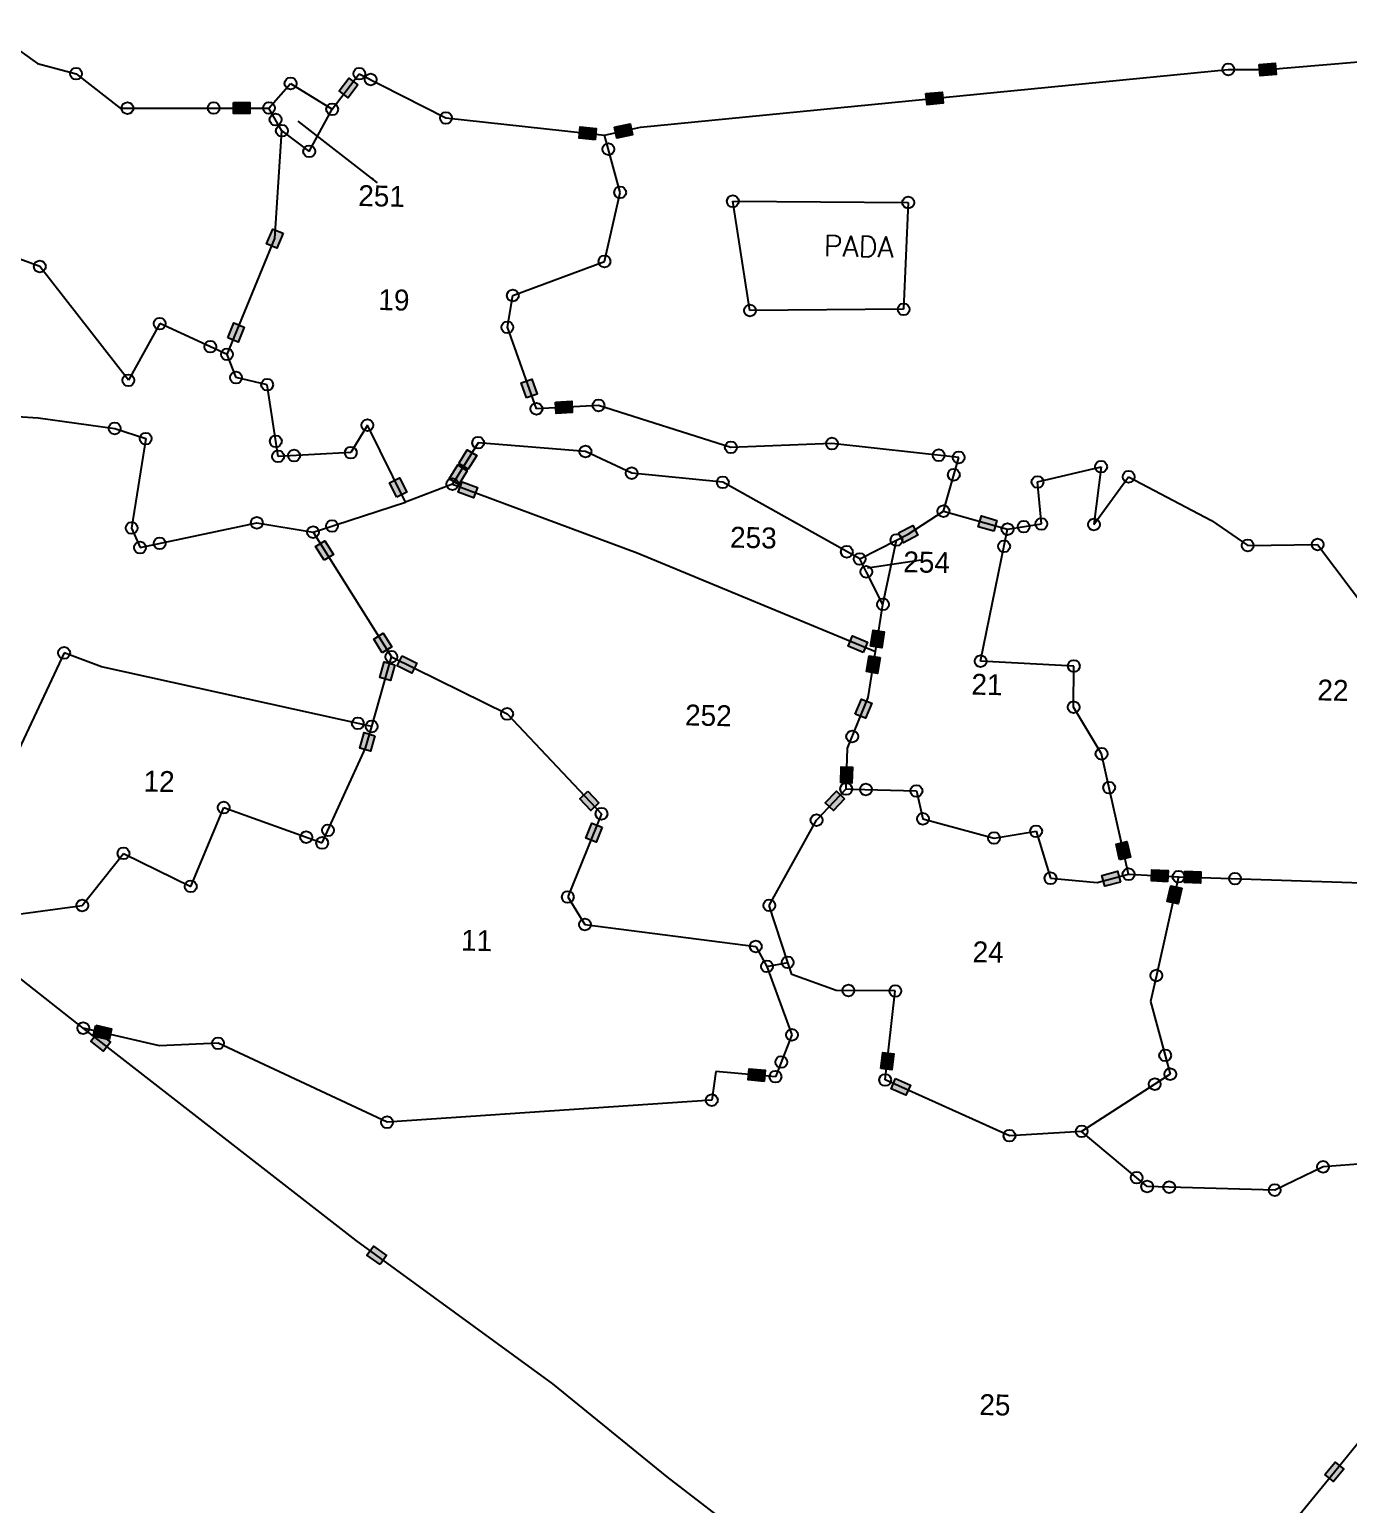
# Model space of a CAD drawing. Header units: metres. Extents: x 263404 to 269468, y 2224335 to 2228035.
# Drawn here: x 265225 to 265675, y 2227130 to 2227633 of the extents above; entities that cross this region are included whole.
import ezdxf

# ---------------------------------------------------------------- set-up
doc = ezdxf.new("R2010")
doc.units = ezdxf.units.M
doc.header["$LTSCALE"] = 0.3
for name, color, linetype in [('POLY_PARCEL', 6, 'Continuous'), ('SYM_STONE', 1, 'Continuous'), ('TEXT_MAPIN', 7, 'Continuous'), ('TEXT_PARCEL', 7, 'Continuous'), ('V_BOUND_LINE', 7, 'Continuous')]:
    doc.layers.add(name, color=color, linetype=linetype)
doc.styles.get("Standard").update_dxf_attribs({"font": 'simplex.shx'})
doc.styles.add('TEXT_MAP', font='', dxfattribs={"height": 2.5})
doc.styles.get('TEXT_MAP').set_extended_font_data('Kruti Dev 050')
doc.dimstyles.get("Standard").update_dxf_attribs({"dimtxt": 0.18, "dimasz": 0.18, "dimexe": 0.18, "dimexo": 0.0625, "dimgap": 0.09, "dimtad": 0, "dimtih": 1, "dimtoh": 1, "dimdec": 4, "dimzin": 0, "dimdsep": 46, "dimtxsty": 'Standard', "dimcen": 0.09, "dimadec": 0, "dimazin": 0, "dimtfac": 1, "dimtdec": 4, "dimtofl": 0, "dimtmove": 0, "dimatfit": 3, "dimfxl": 1, "dimtolj": 1, "dimtzin": 0, "dimarcsym": 0})

msp = doc.modelspace()

# ---------------------------------------------------------------- hatches: boundary and pattern name
at = {"layer": 'SYM_STONE'}
for points in [[(265649.89, 2227617.38), (265649.57, 2227621.18), (265644.08, 2227620.72), (265644.4, 2227616.92)], [(265330.19, 2227611.73), (265333.22, 2227609.42), (265336.56, 2227613.81), (265333.52, 2227616.12)], [(265536.27, 2227607.57), (265535.89, 2227611.36), (265530.41, 2227610.82), (265530.78, 2227607.03)], [(265299.7, 2227604), (265299.69, 2227607.81), (265294.18, 2227607.8), (265294.19, 2227603.99)], [(265430.28, 2227596.77), (265429.47, 2227600.49), (265424.09, 2227599.32), (265424.9, 2227595.59)], [(265412.44, 2227599.46), (265412.03, 2227595.67), (265417.5, 2227595.08), (265417.92, 2227598.87)], [(265305.46, 2227559.52), (265308.98, 2227558.06), (265311.09, 2227563.16), (265307.57, 2227564.61)], [(265297.84, 2227531.12), (265294.31, 2227532.58), (265292.21, 2227527.49), (265295.73, 2227526.03)], [(265395.9, 2227513.46), (265392.31, 2227512.18), (265394.16, 2227506.99), (265397.75, 2227508.27)], [(265409.75, 2227502.05), (265409.54, 2227505.86), (265404.04, 2227505.56), (265404.25, 2227501.75)], [(265377.13, 2227487.34), (265373.9, 2227489.35), (265370.99, 2227484.67), (265374.23, 2227482.66)], [(265350.8, 2227479.76), (265347.38, 2227478.07), (265349.82, 2227473.13), (265353.24, 2227474.82)], [(265373.9, 2227482.13), (265370.66, 2227484.14), (265367.76, 2227479.46), (265371, 2227477.45)], [(265376.01, 2227472.89), (265377.34, 2227476.46), (265372.17, 2227478.39), (265370.84, 2227474.82)], [(265549.33, 2227466.74), (265548.27, 2227463.08), (265553.57, 2227461.55), (265554.63, 2227465.21)], [(265527.64, 2227460.15), (265525.89, 2227463.53), (265520.99, 2227461.01), (265522.74, 2227457.62)], [(265325.36, 2227458.31), (265322.14, 2227456.28), (265325.07, 2227451.61), (265328.3, 2227453.64)], [(265345.21, 2227426.72), (265341.98, 2227424.69), (265344.91, 2227420.03), (265348.14, 2227422.06)], [(265505.35, 2227425.82), (265503.9, 2227422.29), (265508.99, 2227420.19), (265510.44, 2227423.71)], [(265516.17, 2227427.2), (265512.41, 2227427.81), (265511.53, 2227422.37), (265515.3, 2227421.76)], [(265344.04, 2227411.66), (265347.7, 2227410.63), (265349.2, 2227415.93), (265345.53, 2227416.97)], [(265354.96, 2227413.13), (265356.65, 2227416.55), (265351.71, 2227418.99), (265350.02, 2227415.57)], [(265510.13, 2227413.63), (265513.89, 2227413.02), (265514.77, 2227418.46), (265511, 2227419.07)], [(265511.89, 2227402.84), (265508.36, 2227404.27), (265506.29, 2227399.16), (265509.83, 2227397.73)], [(265337.23, 2227387.51), (265340.9, 2227386.48), (265342.39, 2227391.78), (265338.72, 2227392.82)], [(265505.33, 2227381.05), (265501.52, 2227381.17), (265501.35, 2227375.66), (265505.16, 2227375.54)], [(265416.04, 2227366.25), (265418.81, 2227368.87), (265415.03, 2227372.88), (265412.26, 2227370.26)], [(265496.06, 2227368.87), (265498.83, 2227366.25), (265502.62, 2227370.25), (265499.85, 2227372.87)], [(265414.31, 2227356.88), (265417.84, 2227355.45), (265419.91, 2227360.56), (265416.38, 2227361.99)], [(265598.99, 2227355.66), (265595.27, 2227354.83), (265596.48, 2227349.45), (265600.2, 2227350.29)], [(265590.45, 2227344.12), (265591.41, 2227340.43), (265596.74, 2227341.82), (265595.78, 2227345.51)], [(265607.52, 2227346.03), (265607.34, 2227342.22), (265612.84, 2227341.95), (265613.03, 2227345.76)], [(265624.07, 2227341.52), (265624.2, 2227345.33), (265618.69, 2227345.51), (265618.57, 2227341.7)], [(265612.74, 2227335.25), (265616.46, 2227334.41), (265617.67, 2227339.79), (265613.95, 2227340.62)], [(265249.82, 2227284.21), (265252.16, 2227287.22), (265247.8, 2227290.6), (265245.47, 2227287.59)], [(265251.68, 2227288.02), (265252.53, 2227291.74), (265247.16, 2227292.98), (265246.31, 2227289.26)], [(265519.42, 2227283.25), (265515.64, 2227283.69), (265515.01, 2227278.21), (265518.8, 2227277.78)], [(265470.04, 2227278.13), (265469.73, 2227274.33), (265475.22, 2227273.87), (265475.53, 2227277.67)], [(265523.52, 2227269.1), (265525.08, 2227272.58), (265520.06, 2227274.83), (265518.5, 2227271.35)], [(265341.93, 2227217.67), (265339.69, 2227214.59), (265344.14, 2227211.34), (265346.38, 2227214.42)], [(265672.96, 2227141.59), (265670, 2227143.99), (265666.53, 2227139.71), (265669.49, 2227137.31)]]:
    msp.add_hatch(color=256, dxfattribs=at).paths.add_polyline_path(points)

# ---------------------------------------------------------------- linework, layer by layer
at = {"layer": 'POLY_PARCEL'}
for p, q in [((265310.66, 2227598.16), (265306.25, 2227605.91)), ((265319.99, 2227591.11), (265327.82, 2227605.46)), ((265308.28, 2227561.34), (265310.66, 2227598.16)), ((265310.66, 2227598.16), (265319.99, 2227591.11)), ((265421.3, 2227594.61), (265420.75, 2227596.64)), ((265426.06, 2227577.13), (265421.3, 2227594.61)), ((265420.73, 2227553.57), (265426.06, 2227577.13)), ((265470.37, 2227536.82), (265464.5, 2227574.11)), ((265464.5, 2227574.11), (265524.36, 2227573.66)), ((265524.36, 2227573.66), (265522.79, 2227537.23)), ((265228.05, 2227551.84), (265185.2, 2227567.63)), ((265291.95, 2227521.87), (265308.28, 2227561.34)), ((265258.28, 2227513.03), (265228.05, 2227551.84)), ((265389.44, 2227541.94), (265420.73, 2227553.57)), ((265387.6, 2227531.09), (265389.44, 2227541.94)), ((265522.79, 2227537.23), (265470.37, 2227536.82)), ((265268.96, 2227532.35), (265258.28, 2227513.03)), ((265291.95, 2227521.87), (265268.96, 2227532.35)), ((265397.5, 2227503.29), (265387.6, 2227531.09)), ((265295.01, 2227513.95), (265291.95, 2227521.87)), ((265305.64, 2227511.51), (265295.01, 2227513.95)), ((265309.36, 2227487.06), (265305.64, 2227511.51)), ((265157.43, 2227504.67), (265227.46, 2227500.16)), ((265227.46, 2227500.16), (265253.6, 2227496.6)), ((265418.69, 2227504.45), (265397.5, 2227503.29)), ((265463.85, 2227490.15), (265418.69, 2227504.45)), ((265253.6, 2227496.6), (265264.2, 2227493.13)), ((265339.82, 2227497.7), (265334.18, 2227488.35)), ((265352.78, 2227471.44), (265339.82, 2227497.7)), ((265264.2, 2227493.13), (265259.38, 2227462.63)), ((265377.61, 2227491.72), (265368.84, 2227477.6)), ((265414.23, 2227488.73), (265377.61, 2227491.72)), ((265498.35, 2227491.44), (265463.85, 2227490.15)), ((265541.59, 2227486.71), (265498.35, 2227491.44)), ((265334.18, 2227488.35), (265309.36, 2227487.06)), ((265430, 2227481.35), (265414.23, 2227488.73)), ((265536.37, 2227468.38), (265541.59, 2227486.71)), ((265461.09, 2227478.22), (265430, 2227481.35)), ((265568.48, 2227478.34), (265590.16, 2227483.53)), ((265590.16, 2227483.53), (265587.73, 2227463.83)), ((265587.73, 2227463.83), (265599.56, 2227480.11)), ((265599.56, 2227480.11), (265627.87, 2227465.21)), ((265368.84, 2227477.6), (265352.78, 2227471.44)), ((265368.84, 2227477.6), (265431.85, 2227454.11)), ((265507.81, 2227452.06), (265461.09, 2227478.22)), ((265569.79, 2227464.01), (265568.48, 2227478.34)), ((265324.12, 2227462.14), (265352.78, 2227471.44)), ((265524.31, 2227460.58), (265536.37, 2227468.38)), ((265536.37, 2227468.38), (265558.26, 2227462.23)), ((265627.87, 2227465.21), (265640.19, 2227456.69)), ((265259.38, 2227462.63), (265262.26, 2227455.96)), ((265262.26, 2227455.96), (265302.1, 2227464.4)), ((265302.1, 2227464.4), (265321.29, 2227461.22)), ((265321.29, 2227461.22), (265324.12, 2227462.14)), ((265321.29, 2227461.22), (265348, 2227418.7)), ((265520.35, 2227458.53), (265524.31, 2227460.58)), ((265549.06, 2227417.2), (265558.26, 2227462.23)), ((265558.26, 2227462.23), (265569.79, 2227464.01)), ((265507.81, 2227452.06), (265520.35, 2227458.53)), ((265515.75, 2227436.58), (265520.35, 2227458.53)), ((265640.19, 2227456.69), (265664.05, 2227457.01)), ((265664.05, 2227457.01), (265681.7, 2227433.47)), ((265431.85, 2227454.11), (265513.17, 2227420.53)), ((265510.12, 2227447.55), (265507.81, 2227452.06)), ((265515.75, 2227436.58), (265510.12, 2227447.55)), ((265513.17, 2227420.53), (265515.75, 2227436.58)), ((265236.35, 2227420.02), (265215.71, 2227375.94)), ((265249.11, 2227415.32), (265236.35, 2227420.02)), ((265510.65, 2227404.85), (265513.17, 2227420.53)), ((265339.29, 2227395.38), (265249.11, 2227415.32)), ((265341.3, 2227394.94), (265348, 2227418.7)), ((265348, 2227418.7), (265387.49, 2227399.21)), ((265580.87, 2227415.52), (265549.06, 2227417.2)), ((265580.78, 2227401.52), (265580.87, 2227415.52)), ((265503.63, 2227387.47), (265510.65, 2227404.85)), ((265387.49, 2227399.21), (265419.71, 2227365.15)), ((265590.32, 2227385.61), (265580.78, 2227401.52)), ((265339.23, 2227387.58), (265341.3, 2227394.94)), ((265341.3, 2227394.94), (265339.29, 2227395.38)), ((265324.4, 2227355.21), (265339.23, 2227387.58)), ((265503.19, 2227373.63), (265503.63, 2227387.47)), ((265599.54, 2227344.52), (265590.32, 2227385.61)), ((265493.09, 2227362.96), (265503.19, 2227373.63)), ((265503.19, 2227373.63), (265505.1, 2227373.58)), ((265505.1, 2227373.58), (265527.16, 2227372.93)), ((265527.16, 2227372.93), (265529.38, 2227363.41)), ((265279.56, 2227340.38), (265290.79, 2227367.27)), ((265290.79, 2227367.27), (265324.4, 2227355.21)), ((265419.71, 2227365.15), (265408.22, 2227336.76)), ((265476.96, 2227333.89), (265493.09, 2227362.96)), ((265529.38, 2227363.41), (265553.64, 2227356.86)), ((265553.64, 2227356.86), (265568, 2227359.18)), ((265568, 2227359.18), (265572.9, 2227343.16)), ((265242.54, 2227333.85), (265256.6, 2227351.64)), ((265256.6, 2227351.64), (265279.56, 2227340.38)), ((265588.8, 2227341.72), (265599.54, 2227344.52)), ((265599.54, 2227344.52), (265616.59, 2227343.67)), ((265616.59, 2227343.67), (265609.02, 2227309.98)), ((265616.59, 2227343.67), (265624.14, 2227343.42)), ((265572.9, 2227343.16), (265588.8, 2227341.72)), ((265624.14, 2227343.42), (265711.25, 2227340.54)), ((265208.95, 2227329.27), (265242.54, 2227333.85)), ((265408.22, 2227336.76), (265414.05, 2227327.36)), ((265483.24, 2227314.45), (265476.96, 2227333.89)), ((265414.05, 2227327.36), (265472.35, 2227319.88)), ((265472.35, 2227319.88), (265476.15, 2227313.08)), ((265242.89, 2227292.01), (265210.66, 2227317.36)), ((265476.15, 2227313.08), (265483.24, 2227314.45)), ((265484.59, 2227310.27), (265483.24, 2227314.45)), ((265476.15, 2227313.08), (265484.7, 2227289.72)), ((265499.79, 2227304.91), (265484.59, 2227310.27)), ((265609.02, 2227309.98), (265607.03, 2227301.16)), ((265519.95, 2227304.69), (265499.79, 2227304.91)), ((265516.49, 2227274.34), (265519.95, 2227304.69)), ((265607.03, 2227301.16), (265612.04, 2227282.72)), ((265268.91, 2227286.01), (265242.89, 2227292.01)), ((265336.01, 2227219.63), (265242.89, 2227292.01)), ((265484.7, 2227289.72), (265479.07, 2227275.46)), ((265288.87, 2227286.86), (265268.91, 2227286.01)), ((265346.53, 2227259.92), (265288.87, 2227286.86)), ((265612.04, 2227282.72), (265613.77, 2227276.32)), ((265458.69, 2227277.17), (265457.33, 2227267.46)), ((265479.07, 2227275.46), (265458.69, 2227277.17)), ((265558.9, 2227255.31), (265516.49, 2227274.34)), ((265613.77, 2227276.32), (265608.47, 2227272.9)), ((265608.47, 2227272.9), (265583.53, 2227256.81)), ((265457.33, 2227267.46), (265346.53, 2227259.92)), ((265583.53, 2227256.81), (265558.9, 2227255.31)), ((265602.31, 2227241), (265583.53, 2227256.81)), ((265669.75, 2227140.65), (265759.61, 2227251.55)), ((265665.9, 2227244.69), (265649.41, 2227236.77)), ((265680.84, 2227245.79), (265665.9, 2227244.69)), ((265605.89, 2227237.99), (265602.31, 2227241)), ((265613.41, 2227237.78), (265605.89, 2227237.99)), ((265649.41, 2227236.77), (265613.41, 2227237.78)), ((265403.12, 2227170.68), (265336.01, 2227219.63)), ((265442.06, 2227138.93), (265403.12, 2227170.68)), ((265536.98, 2227066.13), (265442.06, 2227138.93)), ((265586.12, 2227038.72), (265669.75, 2227140.65))]:
    msp.add_line(p, q, dxfattribs=at)
at = {"layer": 'SYM_STONE'}
for points in [[(265644.08, 2227620.72), (265649.57, 2227621.18), (265649.89, 2227617.38), (265644.4, 2227616.92)], [(265336.56, 2227613.81), (265333.22, 2227609.42), (265330.19, 2227611.73), (265333.52, 2227616.12)], [(265530.41, 2227610.82), (265535.89, 2227611.36), (265536.27, 2227607.57), (265530.78, 2227607.03)], [(265294.18, 2227607.8), (265299.69, 2227607.81), (265299.7, 2227604), (265294.19, 2227603.99)], [(265424.09, 2227599.32), (265429.47, 2227600.49), (265430.28, 2227596.77), (265424.9, 2227595.59)], [(265417.5, 2227595.08), (265412.03, 2227595.67), (265412.44, 2227599.46), (265417.92, 2227598.87)], [(265311.09, 2227563.16), (265308.98, 2227558.06), (265305.46, 2227559.52), (265307.57, 2227564.61)], [(265292.21, 2227527.49), (265294.31, 2227532.58), (265297.84, 2227531.12), (265295.73, 2227526.03)], [(265394.16, 2227506.99), (265392.31, 2227512.18), (265395.9, 2227513.46), (265397.75, 2227508.27)], [(265404.04, 2227505.56), (265409.54, 2227505.86), (265409.75, 2227502.05), (265404.25, 2227501.75)], [(265370.99, 2227484.67), (265373.9, 2227489.35), (265377.13, 2227487.34), (265374.23, 2227482.66)], [(265349.82, 2227473.13), (265347.38, 2227478.07), (265350.8, 2227479.76), (265353.24, 2227474.82)], [(265367.76, 2227479.46), (265370.66, 2227484.14), (265373.9, 2227482.13), (265371, 2227477.45)], [(265372.17, 2227478.39), (265377.34, 2227476.46), (265376.01, 2227472.89), (265370.84, 2227474.82)], [(265553.57, 2227461.55), (265548.27, 2227463.08), (265549.33, 2227466.74), (265554.63, 2227465.21)], [(265520.99, 2227461.01), (265525.89, 2227463.53), (265527.64, 2227460.15), (265522.74, 2227457.62)], [(265325.07, 2227451.61), (265322.14, 2227456.28), (265325.36, 2227458.31), (265328.3, 2227453.64)], [(265344.91, 2227420.03), (265341.98, 2227424.69), (265345.21, 2227426.72), (265348.14, 2227422.06)], [(265508.99, 2227420.19), (265503.9, 2227422.29), (265505.35, 2227425.82), (265510.44, 2227423.71)], [(265511.53, 2227422.37), (265512.41, 2227427.81), (265516.17, 2227427.2), (265515.3, 2227421.76)], [(265349.2, 2227415.93), (265347.7, 2227410.63), (265344.04, 2227411.66), (265345.53, 2227416.97)], [(265351.71, 2227418.99), (265356.65, 2227416.55), (265354.96, 2227413.13), (265350.02, 2227415.57)], [(265514.77, 2227418.46), (265513.89, 2227413.02), (265510.13, 2227413.63), (265511, 2227419.07)], [(265506.29, 2227399.16), (265508.36, 2227404.27), (265511.89, 2227402.84), (265509.83, 2227397.73)], [(265342.39, 2227391.78), (265340.9, 2227386.48), (265337.23, 2227387.51), (265338.72, 2227392.82)], [(265501.35, 2227375.66), (265501.52, 2227381.17), (265505.33, 2227381.05), (265505.16, 2227375.54)], [(265415.03, 2227372.88), (265418.81, 2227368.87), (265416.04, 2227366.25), (265412.26, 2227370.26)], [(265502.62, 2227370.25), (265498.83, 2227366.25), (265496.06, 2227368.87), (265499.85, 2227372.87)], [(265419.91, 2227360.56), (265417.84, 2227355.45), (265414.31, 2227356.88), (265416.38, 2227361.99)], [(265596.48, 2227349.45), (265595.27, 2227354.83), (265598.99, 2227355.66), (265600.2, 2227350.29)], [(265596.74, 2227341.82), (265591.41, 2227340.43), (265590.45, 2227344.12), (265595.78, 2227345.51)], [(265612.84, 2227341.95), (265607.34, 2227342.22), (265607.52, 2227346.03), (265613.03, 2227345.76)], [(265618.69, 2227345.51), (265624.2, 2227345.33), (265624.07, 2227341.52), (265618.57, 2227341.7)], [(265617.67, 2227339.79), (265616.46, 2227334.41), (265612.74, 2227335.25), (265613.95, 2227340.62)], [(265247.8, 2227290.6), (265252.16, 2227287.22), (265249.82, 2227284.21), (265245.47, 2227287.59)], [(265247.16, 2227292.98), (265252.53, 2227291.74), (265251.68, 2227288.02), (265246.31, 2227289.26)], [(265515.01, 2227278.21), (265515.64, 2227283.69), (265519.42, 2227283.25), (265518.8, 2227277.78)], [(265475.22, 2227273.87), (265469.73, 2227274.33), (265470.04, 2227278.13), (265475.53, 2227277.67)], [(265520.06, 2227274.83), (265525.08, 2227272.58), (265523.52, 2227269.1), (265518.5, 2227271.35)], [(265344.14, 2227211.34), (265339.69, 2227214.59), (265341.93, 2227217.67), (265346.38, 2227214.42)], [(265666.53, 2227139.71), (265670, 2227143.99), (265672.96, 2227141.59), (265669.49, 2227137.31)]]:
    msp.add_lwpolyline(points, close=True, dxfattribs=at)
for centre in [(265633.57, 2227619.07), (265240.43, 2227617.62), (265313.62, 2227614.29), (265337.06, 2227617.62), (265340.95, 2227615.63), (265257.97, 2227605.85), (265287.37, 2227605.89), (265306.25, 2227605.91), (265327.82, 2227605.46), (265308.49, 2227601.97), (265366.63, 2227602.51), (265310.66, 2227598.16), (265319.99, 2227591.11), (265422.05, 2227591.86), (265426.06, 2227577.13), (265464.5, 2227574.11), (265524.36, 2227573.66), (265420.73, 2227553.57), (265228.05, 2227551.84), (265389.44, 2227541.94), (265470.37, 2227536.82), (265522.79, 2227537.23), (265268.96, 2227532.35), (265387.6, 2227531.09), (265286.24, 2227524.47), (265291.95, 2227521.87), (265258.28, 2227513.03), (265295.01, 2227513.95), (265305.64, 2227511.51), (265397.5, 2227503.29), (265418.69, 2227504.45), (265339.82, 2227497.7), (265253.6, 2227496.6), (265264.2, 2227493.13), (265308.58, 2227492.22), (265334.18, 2227488.35), (265377.61, 2227491.72), (265414.23, 2227488.73), (265463.85, 2227490.15), (265498.35, 2227491.44), (265309.36, 2227487.06), (265314.82, 2227487.34), (265534.76, 2227487.46), (265541.59, 2227486.71), (265590.16, 2227483.53), (265368.84, 2227477.6), (265430, 2227481.35), (265461.09, 2227478.22), (265539.91, 2227480.79), (265568.48, 2227478.34), (265599.56, 2227480.11), (265536.37, 2227468.38), (265259.38, 2227462.63), (265302.1, 2227464.4), (265327.77, 2227463.32), (265563.76, 2227463.08), (265569.79, 2227464.01), (265587.73, 2227463.83), (265268.96, 2227457.38), (265321.29, 2227461.22), (265520.35, 2227458.53), (265558.26, 2227462.23), (265262.26, 2227455.96), (265503.4, 2227454.52), (265557.07, 2227456.38), (265640.19, 2227456.69), (265664.05, 2227457.01), (265507.81, 2227452.06), (265510.05, 2227447.69), (265515.75, 2227436.58), (265236.35, 2227420.02), (265348, 2227418.7), (265549.06, 2227417.2), (265580.87, 2227415.52), (265387.49, 2227399.21), (265580.78, 2227401.52), (265336.58, 2227395.98), (265341.3, 2227394.94), (265505.26, 2227391.5), (265590.32, 2227385.61), (265503.19, 2227373.63), (265509.93, 2227373.43), (265527.16, 2227372.93), (265592.91, 2227374.07), (265290.79, 2227367.27), (265419.71, 2227365.15), (265493.09, 2227362.96), (265529.38, 2227363.41), (265318.96, 2227357.16), (265326.38, 2227359.52), (265553.64, 2227356.86), (265568, 2227359.18), (265324.4, 2227355.21), (265256.6, 2227351.64), (265572.9, 2227343.16), (265599.54, 2227344.52), (265616.59, 2227343.67), (265635.85, 2227343.03), (265279.56, 2227340.38), (265408.22, 2227336.76), (265242.54, 2227333.85), (265476.96, 2227333.89), (265414.05, 2227327.36), (265472.35, 2227319.88), (265476.15, 2227313.08), (265483.24, 2227314.45), (265609.02, 2227309.98), (265503.95, 2227304.87), (265519.95, 2227304.69), (265242.89, 2227292.01), (265288.87, 2227286.86), (265484.7, 2227289.72), (265612.04, 2227282.72), (265481.04, 2227280.44), (265613.77, 2227276.32), (265479.07, 2227275.46), (265516.49, 2227274.34), (265608.47, 2227272.9), (265457.33, 2227267.46), (265346.53, 2227259.92), (265583.53, 2227256.81), (265558.9, 2227255.31), (265602.31, 2227241), (265665.9, 2227244.69), (265605.89, 2227237.99), (265613.41, 2227237.78), (265649.41, 2227236.77)]:
    msp.add_circle(centre, 2.02, dxfattribs=at)
at = {"layer": 'V_BOUND_LINE'}
for p, q in [((265212.76, 2227631.5), (265227.25, 2227621.04)), ((265646.98, 2227619.05), (265810.51, 2227632.69)), ((265227.25, 2227621.04), (265240.43, 2227617.62)), ((265240.43, 2227617.62), (265255.47, 2227605.85)), ((265327.82, 2227605.46), (265337.06, 2227617.62)), ((265337.06, 2227617.62), (265366.63, 2227602.51)), ((265433.05, 2227599.32), (265633.57, 2227619.07)), ((265633.57, 2227619.07), (265646.98, 2227619.05)), ((265306.25, 2227605.91), (265313.62, 2227614.29)), ((265313.62, 2227614.29), (265327.82, 2227605.46)), ((265255.47, 2227605.85), (265257.97, 2227605.85)), ((265257.97, 2227605.85), (265294.18, 2227605.9)), ((265294.18, 2227605.9), (265306.25, 2227605.91)), ((265366.63, 2227602.51), (265420.75, 2227596.64)), ((265420.75, 2227596.64), (265433.05, 2227599.32))]:
    msp.add_line(p, q, dxfattribs=at)

# ---------------------------------------------------------------- texts
at = {"layer": 'TEXT_MAPIN'}
msp.add_text('PADA', height=7.128, rotation=358.8006, dxfattribs=at).set_placement((265495.45, 2227555.4))
at = {"layer": 'TEXT_PARCEL', "style": 'TEXT_MAP'}
for s, p in [('251', (265336.65, 2227572.49)), ('19', (265343.52, 2227537)), ('253', (265463.51, 2227455.96)), ('254', (265522.62, 2227447.56)), ('21', (265545.86, 2227405.8)), ('22', (265663.89, 2227403.84)), ('252', (265448.16, 2227395.31)), ('12', (265263.39, 2227372.74)), ('11', (265371.74, 2227318.48)), ('24', (265546.26, 2227314.52)), ('25', (265548.56, 2227160.06))]:
    msp.add_text(s, height=7.128, rotation=358.8006, dxfattribs=at).set_placement(p)

# ---------------------------------------------------------------- leaders
for points in [[(265343.26, 2227580.42), (265316.26, 2227601.41)], [(265528.72, 2227451.63), (265510.47, 2227448.88)]]:
    msp.add_leader(points, dimstyle='Standard', override={"dimtxt": 2.5, "dimasz": 2.5, "dimexe": 1.25, "dimexo": 0.625, "dimgap": 0.625, "dimtad": 1, "dimtih": 0, "dimtoh": 0, "dimzin": 8, "dimcen": 2.5, "dimtofl": 1})

doc.saveas('drawing.dxf')
